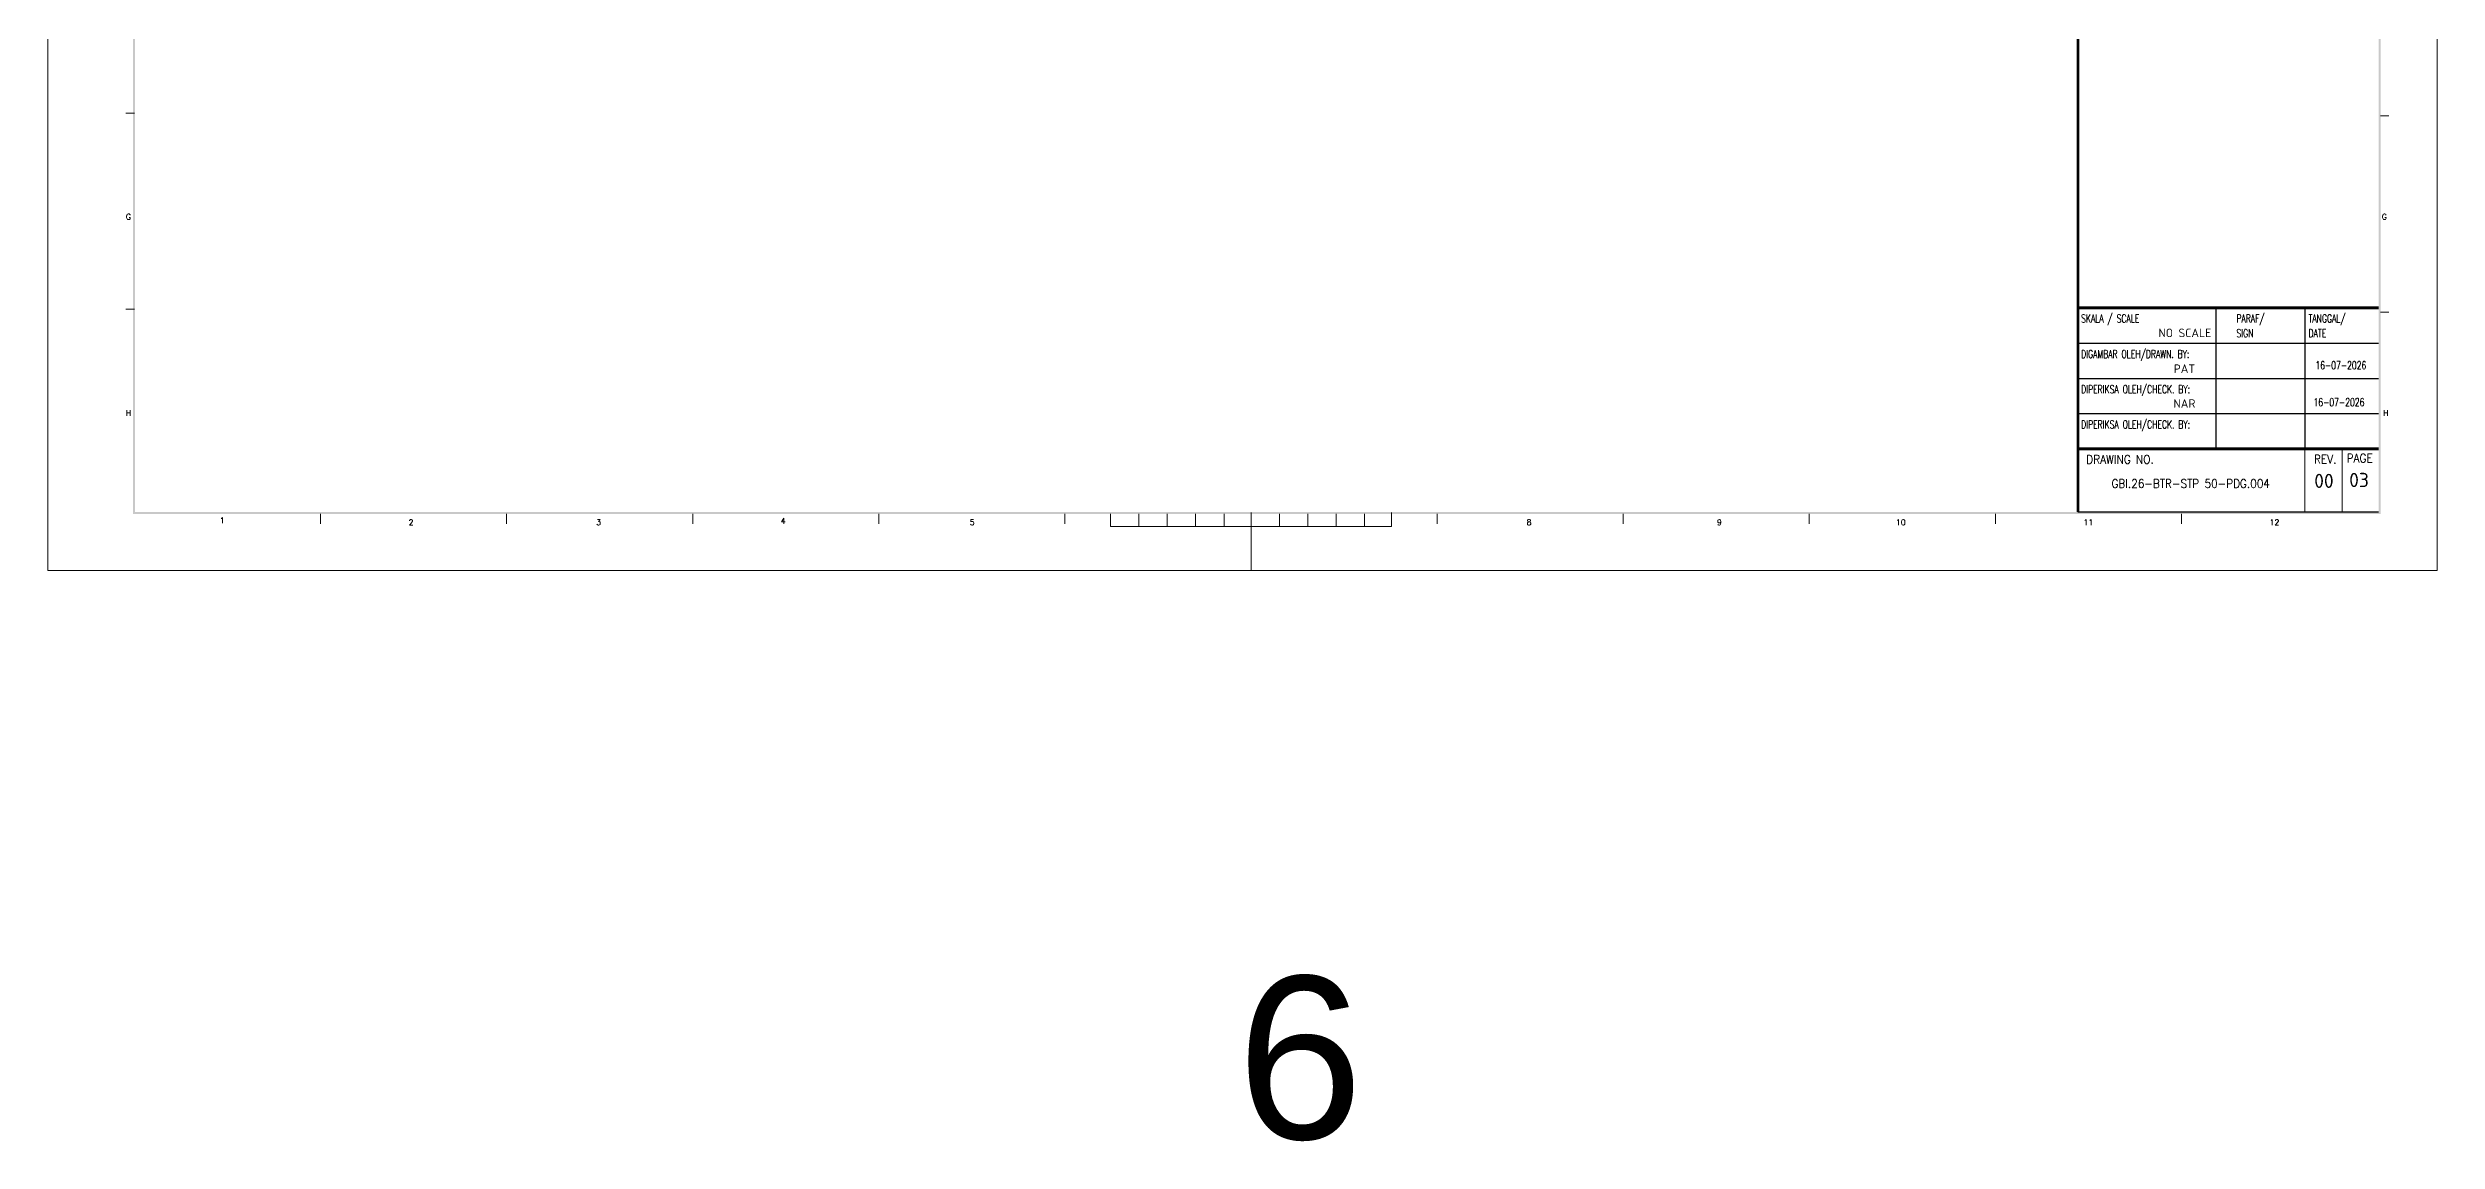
# Model space of a CAD drawing. Header units: millimetres. Extents: x 67033 to 212947, y 35102 to 335921.
# Drawn here: x 75501 to 83019, y 162714 to 166154 of the extents above; entities that cross this region are included whole.
import ezdxf
from ezdxf.enums import TextEntityAlignment as Align

# ---------------------------------------------------------------- set-up
doc = ezdxf.new("R2010")
doc.units = ezdxf.units.MM
doc.layers.add('BORDER', color=7, linetype='Continuous')
doc.layers.add('S-Kop', color=7, linetype='Continuous')
doc.styles.add('3', font='ROMANS.SHX', dxfattribs={"width": 0.75})
doc.styles.add('ISOCPEUR', font='isocpeur.ttf')
doc.styles.add('ROMANS', font='romans.shx', dxfattribs={"height": 0.3})
doc.styles.get("Standard").update_dxf_attribs({"font": 'arial.ttf'})

msp = doc.modelspace()

# ---------------------------------------------------------------- linework, layer by layer
at = {"layer": 'BORDER', "linetype": 'Continuous', "lineweight": 9}
for p, q in [((75773.9, 165948.2), (75747.1, 165948.2)), ((82866.9, 165939.2), (82840, 165939.2)), ((75773.9, 165331.4), (75747.1, 165331.4)), ((82866.9, 165322.4), (82840, 165322.4)), ((76359.4, 164687.8), (76359.4, 164656.5)), ((76944.9, 164687.8), (76944.9, 164656.5)), ((77530.4, 164687.8), (77530.4, 164656.5)), ((78115.9, 164687.8), (78115.9, 164656.5)), ((78701.4, 164687.8), (78701.4, 164656.5)), ((78844.4, 164647.6), (78844.4, 164687.8)), ((79286.9, 164647.6), (78844.4, 164647.6)), ((78933.8, 164647.6), (78933.8, 164687.8)), ((78933.8, 164647.6), (78933.8, 164687.8)), ((79023.2, 164647.6), (79023.2, 164687.8)), ((79023.2, 164687.8), (79023.2, 164647.6)), ((79112.6, 164647.6), (79112.6, 164687.8)), ((79112.6, 164647.6), (79112.6, 164687.8)), ((79201.9, 164647.6), (79201.9, 164687.8)), ((79201.9, 164687.8), (79201.9, 164647.6)), ((79286.9, 164692.3), (79286.9, 164647.6)), ((79286.9, 164647.6), (79286.9, 164687.8)), ((79286.9, 164683.3), (79286.9, 164509)), ((79729.3, 164647.6), (79286.9, 164647.6)), ((79376.3, 164647.6), (79376.3, 164687.8)), ((79376.3, 164647.6), (79376.3, 164687.8)), ((79465.6, 164647.6), (79465.6, 164687.8)), ((79465.6, 164687.8), (79465.6, 164647.6)), ((79555, 164647.6), (79555, 164687.8)), ((79555, 164647.6), (79555, 164687.8)), ((79644.4, 164647.6), (79644.4, 164687.8)), ((79644.4, 164687.8), (79644.4, 164647.6)), ((79729.3, 164692.3), (79729.3, 164647.6)), ((79872.4, 164687.8), (79872.4, 164656.5)), ((80457.8, 164687.8), (80457.8, 164656.5)), ((81043.3, 164687.8), (81043.3, 164656.5)), ((81628.8, 164687.8), (81628.8, 164656.5)), ((82214.3, 164687.8), (82214.3, 164656.5))]:
    msp.add_line(p, q, dxfattribs=at)
at = {"layer": 'BORDER', "lineweight": 9}
for p, q in [((82602.6, 164693.8), (82602.6, 164890.5)), ((82719.3, 164693.8), (82719.3, 164890.5))]:
    msp.add_line(p, q, dxfattribs=at)
at = {"layer": 'BORDER', "linetype": 'Continuous', "lineweight": 9}
msp.add_lwpolyline([(75501.3, 164509), (83018.8, 164509), (83018.8, 169818.7), (75501.3, 169818.7)], close=True, dxfattribs=at)
at = {"layer": 'BORDER', "lineweight": 9}
for points in [[(75775.3, 169638.5), (75769, 169644.8), (75775.3, 164693.8), (75769, 164687.4)], [(82834.2, 164693.8), (82840.5, 164687.4), (82834.2, 169638.5), (82840.5, 169644.8)], [(75775.3, 164693.8), (75769, 164687.4), (82834.2, 164693.8), (82840.5, 164687.4)]]:
    msp.add_trace(points, dxfattribs=at)
at = {"layer": 'S-Kop', "color": 7}
for p, q in [((82321.8, 165335.2), (82321.8, 164892.1)), ((82602.6, 165335.2), (82602.6, 164890.5)), ((81888.5, 165224.4), (82834.2, 165224.4)), ((81888.5, 165113.6), (82834.2, 165113.6)), ((81888.5, 165002.8), (82834.2, 165002.8)), ((81888.5, 164892.1), (82834.2, 164892.1)), ((82834.2, 164892.1), (81888.5, 164892.1)), ((81888.5, 164890.5), (82834.2, 164890.5)), ((81888.5, 164890.5), (82834.2, 164890.5))]:
    msp.add_line(p, q, dxfattribs=at)
at = {"layer": 'S-Kop', "color": 7, "linetype": 'ByBlock'}
for p, q in [((81888.5, 165224.4), (82834.2, 165224.4)), ((81888.5, 164890.5), (82834.2, 164890.5))]:
    msp.add_line(p, q, dxfattribs=at)
at = {"layer": 'S-Kop', "linetype": 'ByBlock'}
msp.add_line((81888.5, 164693.8), (82834.2, 164693.8), dxfattribs=at)
at = {"layer": 'S-Kop'}
msp.add_line((81888.5, 164693.8), (82834.2, 164693.8), dxfattribs=at)
at = {"layer": 'S-Kop', "color": 7}
for points, const_width in [([(81888.5, 169638.5), (81888.5, 164693.8)], 8.87), ([(82834.2, 165335.2), (81888.5, 165335.2)], 9.46), ([(82834.2, 164892.1), (81888.5, 164892.1)], 9.46)]:
    msp.add_lwpolyline(points, dxfattribs=dict(at, const_width=const_width))

# ---------------------------------------------------------------- texts
at = {"insert": (79242.4, 163232.6), "char_height": 511.3, "attachment_point": 1}
msp.add_mtext_dynamic_manual_height_columns('6', width=275674.441, gutter_width=2556.3, heights=[0], dxfattribs=at)
at = {"layer": 'BORDER', "linetype": 'Continuous', "lineweight": 9, "style": 'ROMANS'}
for s, height, p in [('G', 17.9, (75747.1, 165613)), ('G', 17.9, (82844.5, 165613)), ('H', 17.9, (75747.1, 164996.2)), ('H', 17.9, (82849, 164996.2)), ('1', 17.9, (76042.1, 164658.1)), ('2', 17.9, (76636.5, 164652)), ('3', 17.9, (77226.5, 164652)), ('4', 17.9, (77807.5, 164656.5)), ('5', 17.9, (78401.9, 164652)), ('8', 17.9, (80153.9, 164652)), ('9', 17.9, (80752.8, 164652)), ('10', 17.88, (81316, 164652)), ('11', 17.88, (81905.9, 164652)), ('12', 17.88, (82491.4, 164652))]:
    msp.add_text(s, height=height, dxfattribs=at).set_placement(p)
at = {"layer": 'BORDER', "linetype": 'Continuous', "lineweight": 9, "style": 'ISOCPEUR'}
for s, p in [('NO SCALE', (82224.8, 165243.4)), ('PAT', (82223.5, 165130.8)), ('NAR', (82223.5, 165021.3))]:
    msp.add_text(s, height=26.82, dxfattribs=at).set_placement(p, align=Align.CENTER)
at = {"layer": 'BORDER', "linetype": 'Continuous', "lineweight": 9, "style": 'ROMANS', "width": 0.9}
for s, height, p in [('DRAWING NO.', 26.816, (82020.8, 164845.4)), ('REV.', 26.82, (82666.4, 164846.1)), ('GBI.26-BTR-STP 50-PDG.004', 26.816, (82243.2, 164769.5))]:
    msp.add_text(s, height=height, dxfattribs=at).set_placement(p, align=Align.CENTER)
at = {"layer": 'BORDER', "color": 7, "lineweight": 9, "style": 'ROMANS', "width": 0.9}
msp.add_text('PAGE', height=26.82, dxfattribs=at).set_placement((82734.1, 164849.3))
at = {"layer": 'BORDER', "linetype": 'Continuous', "lineweight": 9, "style": 'ISOCPEUR'}
for s, p in [('00', (82662.4, 164791.3)), ('03', (82772.8, 164794.2))]:
    msp.add_text(s, height=44.69, dxfattribs=at).set_placement(p, align=Align.MIDDLE)
at = {"layer": 'S-Kop', "color": 7, "linetype": 'ByBlock', "style": '3', "width": 0.7}
for s, height, p in [('SKALA / SCALE', 25.177, (81898.4, 165289.5)), ('PARAF/', 25.18, (82387.1, 165289.6)), ('TANGGAL/', 25.18, (82613.9, 165289.6)), ('SIGN', 25.18, (82387.1, 165243)), ('DATE', 25.18, (82613.9, 165243)), ('DIGAMBAR OLEH/DRAWN. BY:', 25.177, (81898.4, 165177.7)), ('16-07-2026', 25.18, (82635.5, 165142.3)), ('DIPERIKSA OLEH/CHECK. BY:', 25.177, (81898.4, 165066.9)), ('16-07-2026', 25.18, (82629.6, 165026.2)), ('DIPERIKSA OLEH/CHECK. BY:', 25.177, (81898.4, 164956.2))]:
    msp.add_text(s, height=height, dxfattribs=at).set_placement(p)

doc.saveas('drawing.dxf')
